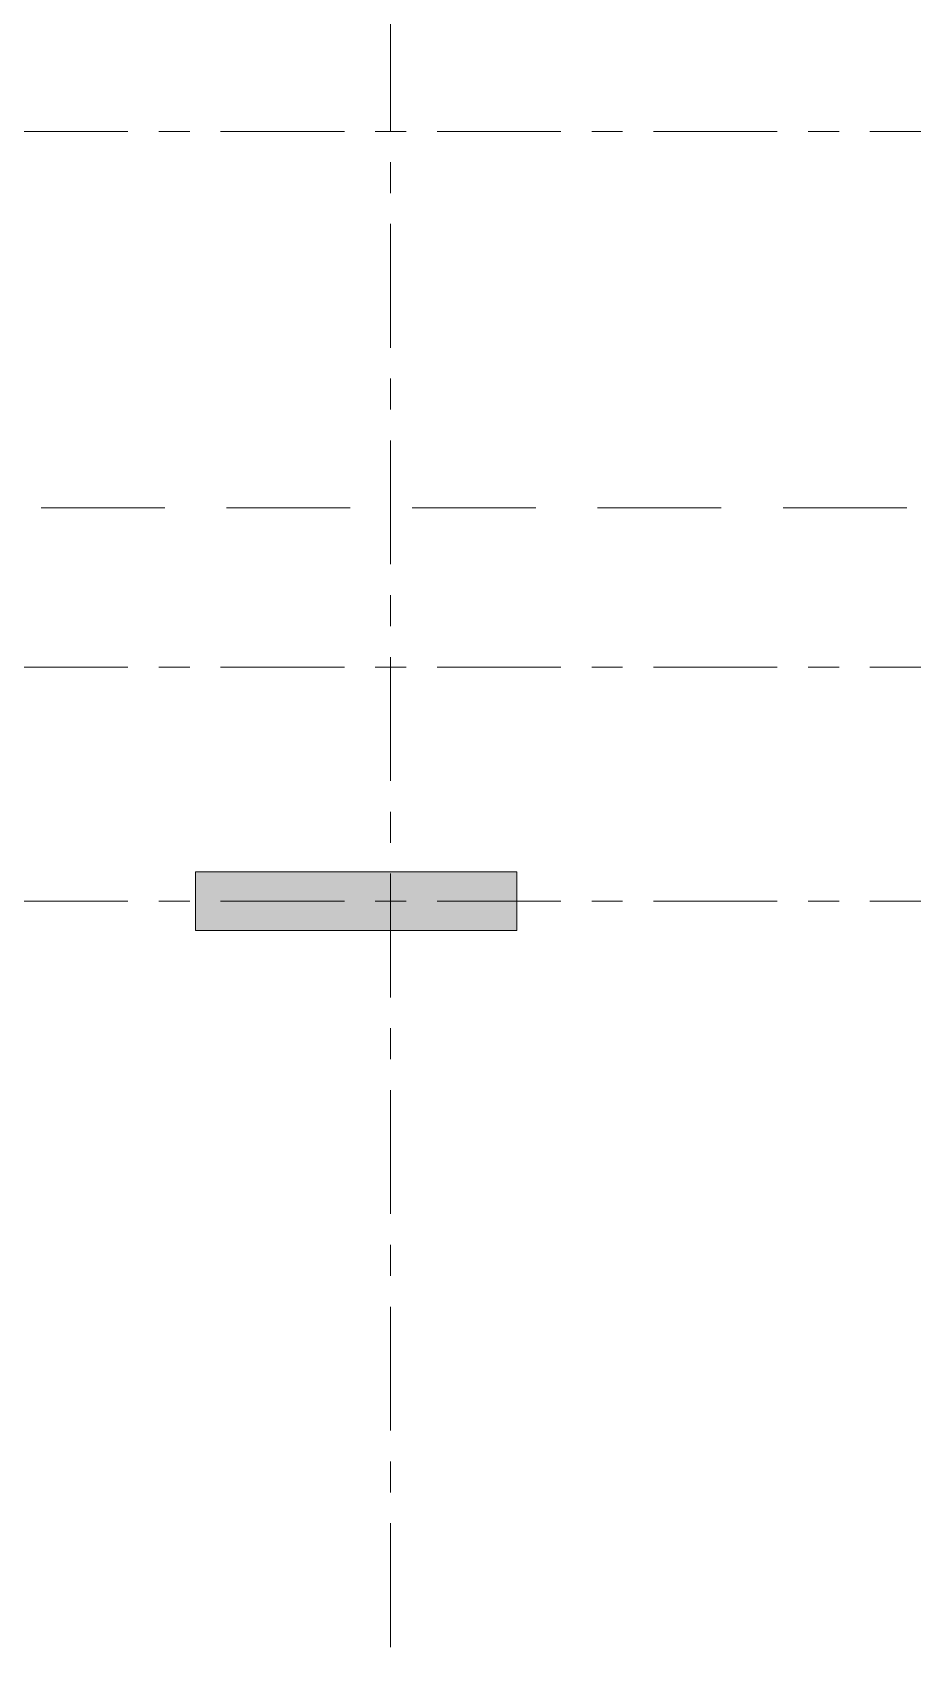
# Model space of a CAD drawing. Header units: millimetres. Extents: x -20201 to 105152, y -11216 to 48206.
# Drawn here: x 18064 to 22580, y 13963 to 22356 of the extents above; entities that cross this region are included whole.
import ezdxf

# ---------------------------------------------------------------- set-up
doc = ezdxf.new("R2010")
doc.units = ezdxf.units.MM
doc.linetypes.add('Grid Line', pattern=[22.225, 12.7, -3.175, 3.175, -3.175])
doc.linetypes.add('HIDDEN2', pattern=[4.7625, 3.175, -1.5875])
for name, color, linetype, lineweight in [('KI-HIEU-1', 151, 'Continuous', 9), ('NET CAT', 3, 'Continuous', 5), ('TRUC', 225, 'Continuous', 5)]:
    doc.layers.add(name, color=color, linetype=linetype, lineweight=lineweight)

# ---------------------------------------------------------------- blocks, each defined once
blk = doc.blocks.new('ALC1807-ASCENT PLAZA-KET CAU 1_rvt-1-MẶT BẰNG TẦNG 1')
at = {"layer": 'NET CAT'}
blk.add_hatch(color=7, dxfattribs=at).paths.add_polyline_path([(20550.5, 17749.9), (20550.5, 18049.9), (18900.5, 18049.9), (18900.5, 17749.9)], flags=0)
at = {"layer": 'NET CAT', "color": 90, "lineweight": 13}
for p, q in [((20550.5, 18049.9), (18900.5, 18049.9)), ((18900.5, 18049.9), (18900.5, 17749.9)), ((20550.5, 17749.9), (20550.5, 18049.9)), ((18900.5, 17749.9), (20550.5, 17749.9))]:
    blk.add_line(p, q, dxfattribs=at)

msp = doc.modelspace()

# ---------------------------------------------------------------- linework, layer by layer
at = {"layer": 'KI-HIEU-1', "linetype": 'HIDDEN2', "ltscale": 200}
msp.add_line((-17135.3, 19919), (102085.8, 19919), dxfattribs=at)
at = {"layer": 'TRUC', "linetype": 'Grid Line', "ltscale": 50}
for p, q in [((19900.5, 43599.9), (19900.5, -4500.1)), ((43000.5, 21849.9), (-12092.4, 21849.9)), ((43000.5, 19099.9), (-12092.4, 19099.9)), ((43000.5, 17899.9), (-14407, 17899.9))]:
    msp.add_line(p, q, dxfattribs=at)

# ---------------------------------------------------------------- block references
at = {"lineweight": 5}
msp.add_blockref('ALC1807-ASCENT PLAZA-KET CAU 1_rvt-1-MẶT BẰNG TẦNG 1', (0, 0), dxfattribs=at)

doc.saveas('drawing.dxf')
